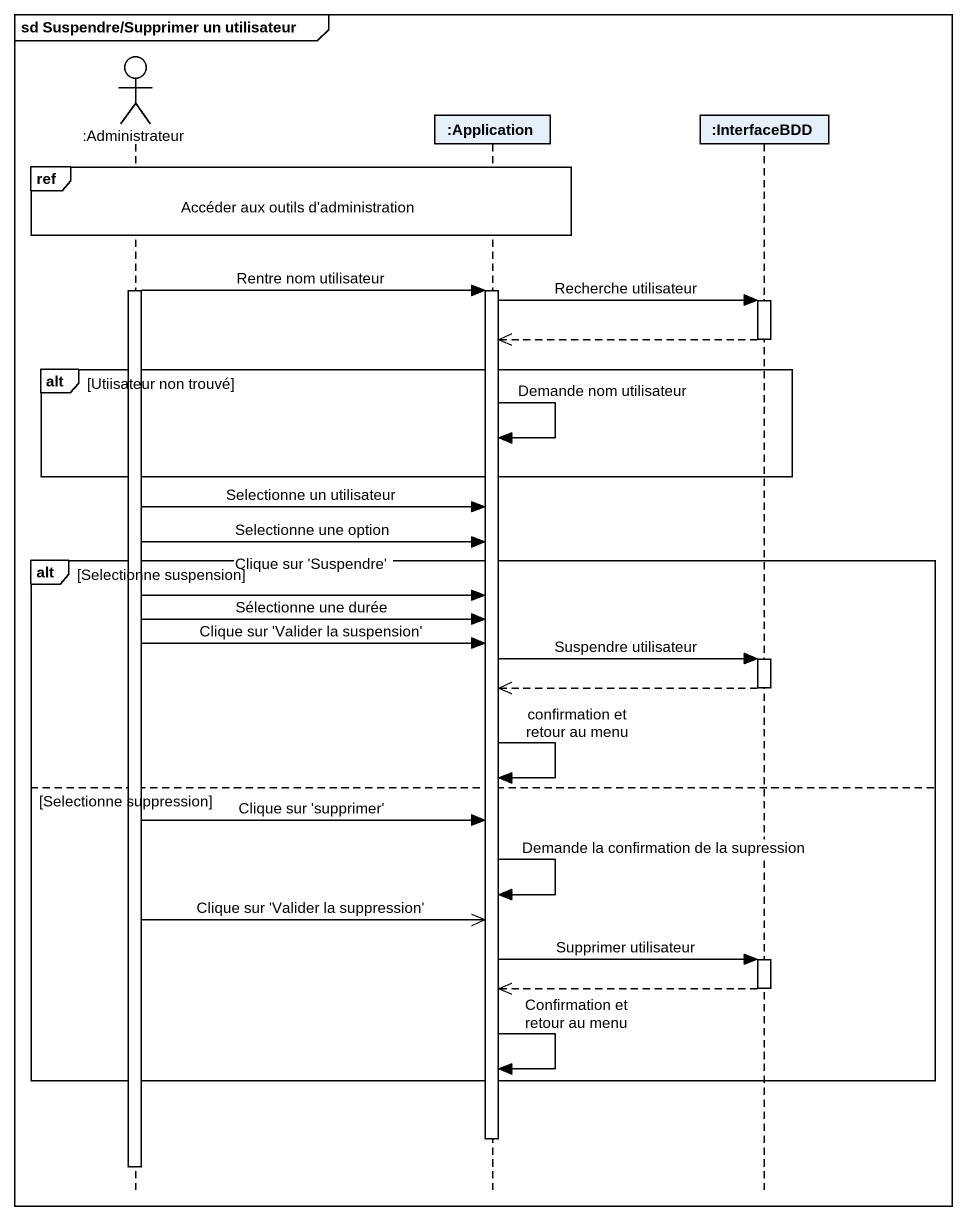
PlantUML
@startuml
mainframe sd Suspendre/Supprimer un utilisateur
hide footbox
actor ":Administrateur" as Administrateur
participant ":Application" as Application
participant ":InterfaceBDD" as InterfaceBDD

ref over Administrateur, Application : Accéder aux outils d'administration
activate Administrateur
Administrateur -> Application : Rentre nom utilisateur
activate Application
Application -> InterfaceBDD : Recherche utilisateur
activate InterfaceBDD
InterfaceBDD -->> Application
deactivate InterfaceBDD
alt Utiisateur non trouvé
  Application -> Application : Demande nom utilisateur
end
Administrateur -> Application : Selectionne un utilisateur
Administrateur -> Application : Selectionne une option
alt Selectionne suspension
  Administrateur -> Application : Clique sur 'Suspendre'
  Administrateur -> Application : Sélectionne une durée
  Administrateur -> Application : Clique sur 'Valider la suspension'
  Application -> InterfaceBDD : Suspendre utilisateur
  activate InterfaceBDD
  InterfaceBDD -->> Application
  deactivate InterfaceBDD
  Application -> Application : confirmation et retour au menu
else Selectionne suppression
  Administrateur -> Application : Clique sur 'supprimer'
  Application -> Application : Demande la confirmation de la supression
  Administrateur ->> Application : Clique sur 'Valider la suppression'
  Application -> InterfaceBDD : Supprimer utilisateur
  activate InterfaceBDD
  InterfaceBDD -->> Application
  deactivate InterfaceBDD
  Application -> Application : Confirmation et retour au menu
end
deactivate Application
deactivate Administrateur
@enduml
